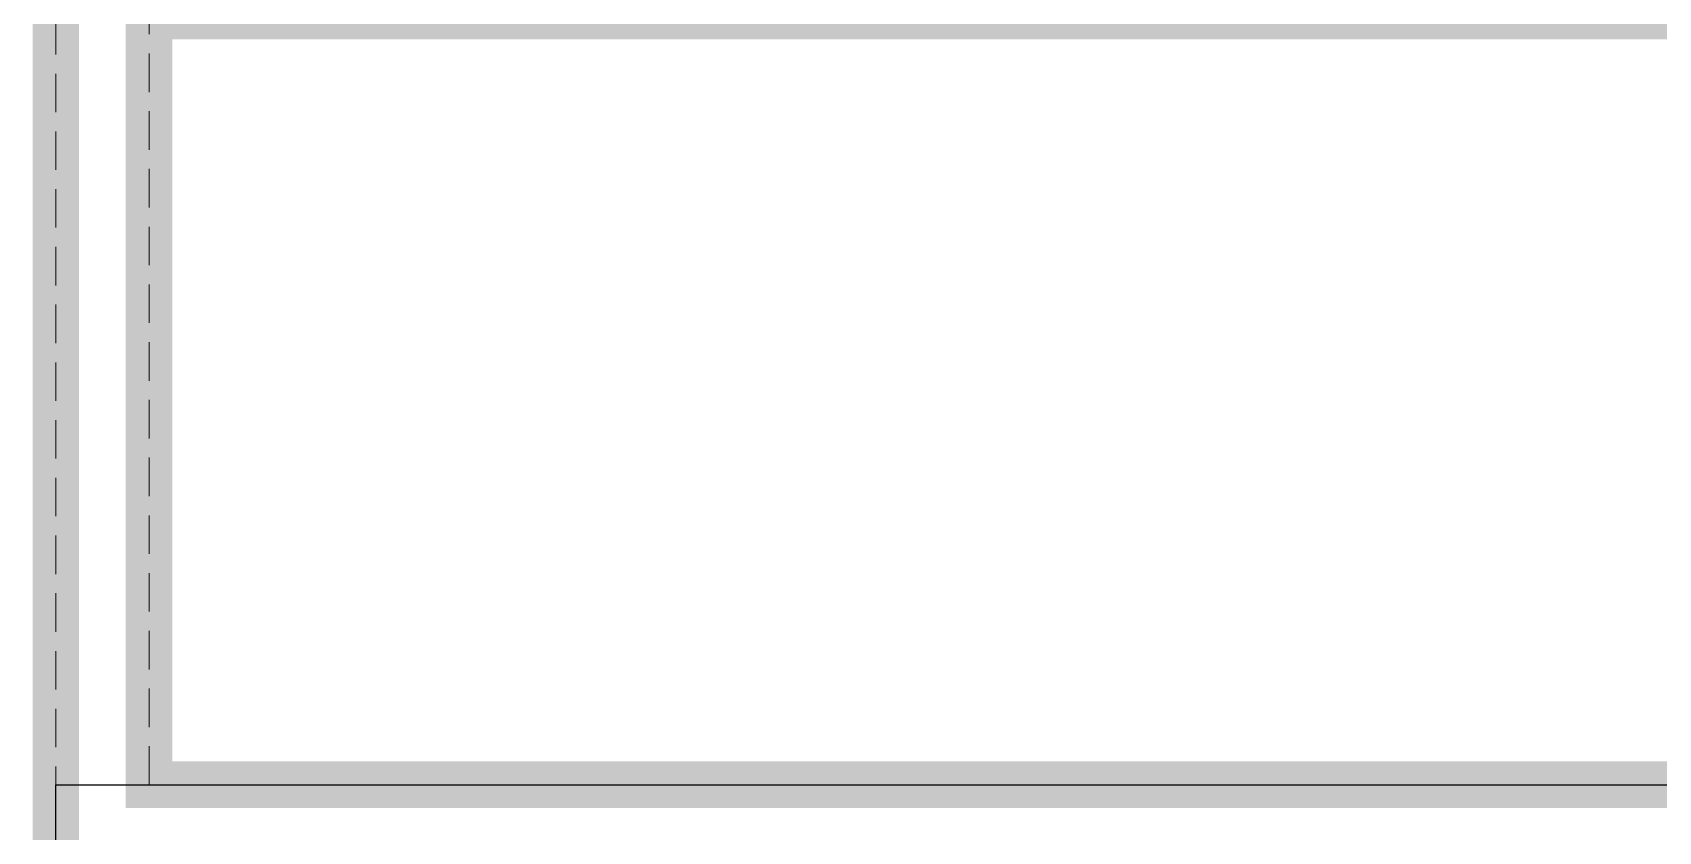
# Model space of a CAD drawing. Header units: feet. Extents: x 4081045 to 4105960, y -5462154 to -5452244.
# Drawn here: x 4099707 to 4101450, y -5458424 to -5457568 of the extents above; entities that cross this region are included whole.
import ezdxf

# ---------------------------------------------------------------- set-up
doc = ezdxf.new("R2010")
doc.units = ezdxf.units.FT
doc.header["$LTSCALE"] = 33
doc.header["$MEASUREMENT"] = 0
doc.linetypes.add('a_p6_plan_L18$0$HIDDEN', pattern=[0.375, 0.25, -0.125])
doc.linetypes.add('ACAD_ISO03W100', pattern=[30, 12, -18])
for name, color, linetype, lineweight in [('LENS-CURTAIN', 5, 'a_p6_plan_L18$0$HIDDEN', 9), ('LENS-PARTITION', 21, 'Continuous', 25), ('LK-FLUTTED FINISH', 20, 'Continuous', 30), ('LK-TILES FINISH', 251, 'Continuous', 5)]:
    doc.layers.add(name, color=color, linetype=linetype, lineweight=lineweight)

msp = doc.modelspace()

# ---------------------------------------------------------------- linework, layer by layer
at = {"layer": 'LENS-CURTAIN', "ltscale": 5}
msp.add_lwpolyline([(4099831.881579666, -5458373.937235793), (4099831.881579666, -5457549.937235793), (4099731.881579666, -5457549.937235793), (4099731.881579666, -5458373.937235793)], close=True, dxfattribs=at)
at = {"layer": 'LENS-PARTITION'}
msp.add_lwpolyline([(4101631.881579666, -5458473.937235793), (4099731.881579666, -5458473.93723579), (4099731.881579666, -5458373.937235791), (4101631.881579666, -5458373.937235793)], close=True, dxfattribs=at)
at = {"layer": 'LK-FLUTTED FINISH', "linetype": 'ACAD_ISO03W100', "ltscale": 0.05, "const_width": 50}
msp.add_lwpolyline([(4099731.881579666, -5454927.437236269), (4099731.881579666, -5460023.937235793)], dxfattribs=at)
at = {"layer": 'LK-TILES FINISH', "color": 212, "linetype": 'ACAD_ISO03W100', "ltscale": 0.05, "const_width": 50}
msp.add_lwpolyline([(4102381.881579666, -5458373.937235793), (4102381.881579665, -5457549.937235793), (4099831.881579666, -5457549.937235793), (4099831.881579666, -5458373.937235793), (4101631.881579666, -5458373.937235793)], dxfattribs=at)

doc.saveas('drawing.dxf')
